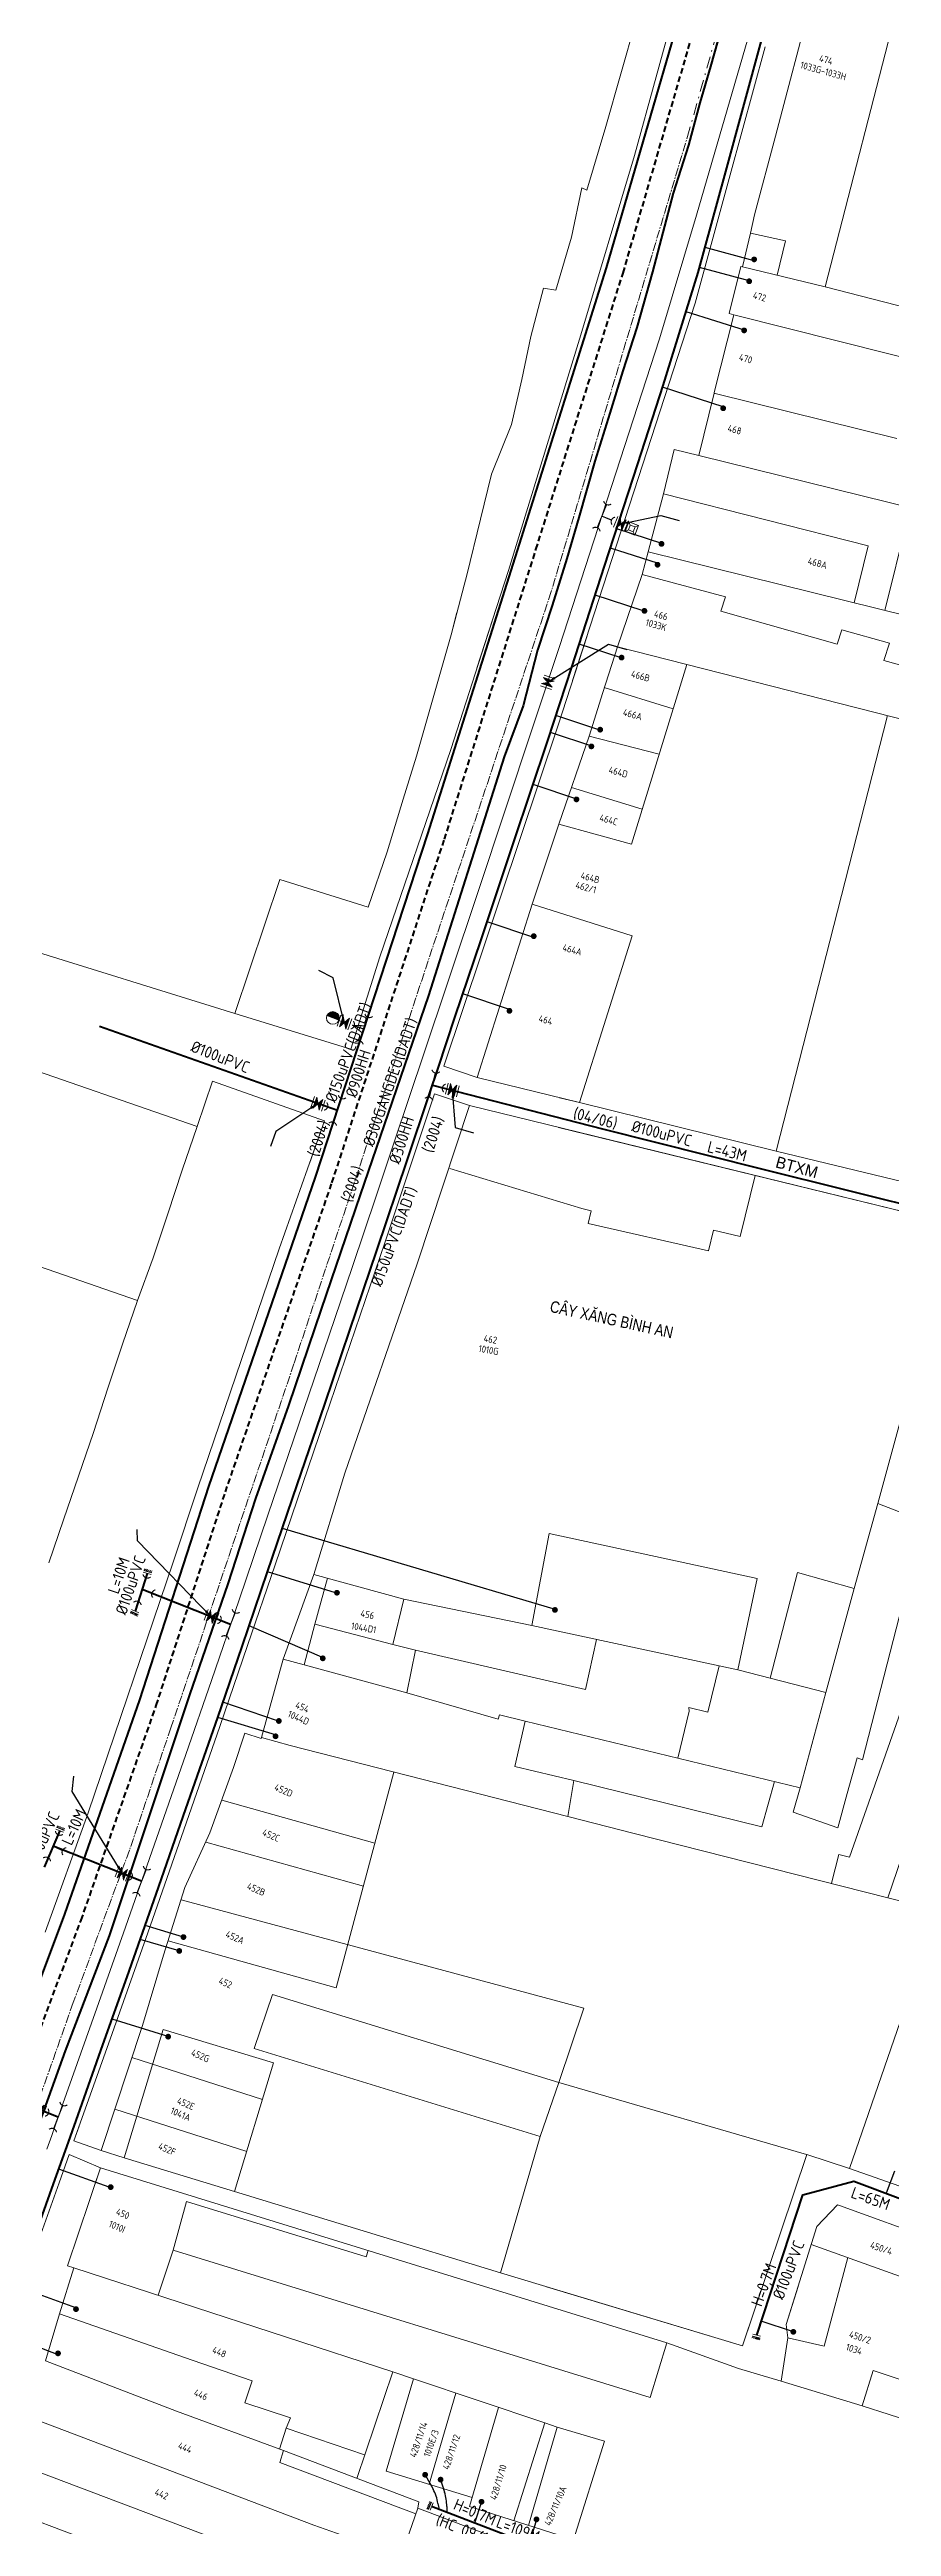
# Model space of a CAD drawing. Header units: inches. Extents: x 595615 to 1194060, y 1190840 to 2385448.
# Drawn here: x 596611.3 to 596684.3, y 1192069.7 to 1192284.4 of the extents above; entities that cross this region are included whole.
import ezdxf
from ezdxf.enums import TextEntityAlignment as Align

# ---------------------------------------------------------------- set-up
doc = ezdxf.new("R2010")
doc.units = ezdxf.units.IN
doc.header["$MEASUREMENT"] = 0
for name, pattern in [('CENTER2', [1.125, 0.75, -0.125, 0.125, -0.125]), ('DASHDOTX2', [2, 1, -0.5, 0, -0.5]), ('DASHED', [0.75, 0.5, -0.25])]:
    doc.linetypes.add(name, pattern=pattern)
for name, color, linetype, lineweight in [('Chitiet', 4, 'Continuous', 9), ('DN 100 uPVC', 4, 'Continuous', 50), ('DN 25 PE', 40, 'Continuous', 30), ('DOSAU', 2, 'Continuous', 20), ('Hamxacan', 1, 'Continuous', 15), ('NAM-CDAI', 220, 'Continuous', 25), ('Nen tim duong', 9, 'CENTER2', 0), ('Nen_HTHANH-TP', 9, 'Continuous', 0), ('Nen_PHUTHANH-TP', 8, 'Continuous', 5), ('Nen_SN-HTHANH-TP_new', 7, 'Continuous', 0), ('Nen_SN_HTHANH_old', 9, 'Continuous', 0), ('ONG BTCT', 61, 'DASHED', 100), ('ONG CAP 2 (DADT)', 140, 'Continuous', 70), ('ONG CAP 3 (DADT)', 221, 'Continuous', 50), ('ONGCAP2', 5, 'Continuous', 20), ('Te', 4, 'Continuous', 15), ('TEXT PIPE', 3, 'Continuous', 25), ('Text_DiaDanh', 9, 'Continuous', 0), ('Text_GiaoThong', 142, 'Continuous', 0), ('TLK 15', 220, 'Continuous', 20), ('Trucuuhoa', 1, 'Continuous', 15), ('VAN', 7, 'Continuous', 20)]:
    doc.layers.add(name, color=color, linetype=linetype, lineweight=lineweight)
doc.layers.add('ki hieu van', color=170, linetype='Continuous')
doc.styles.add('Dia Danh', font='VHELVCN_0.TTF', dxfattribs={"height": 1})
doc.styles.add('Giao Thong', font='VAPTIMN_0.TTF', dxfattribs={"height": 1})
doc.styles.add('Sonha_QTB', font='isocp.shx', dxfattribs={"height": 0.6, "bigfont": 'bigfont.shx'})
doc.styles.add('text', font='isocp2.shx')
doc.styles.add('VNI-HC', font='VHELVCN_0.TTF')
doc.dimstyles.new('DUONG KICH THUOC', dxfattribs={"dimtxt": 1, "dimasz": 0.7, "dimexe": 0.5, "dimexo": 0.3, "dimgap": 0.2, "dimtad": 1, "dimzin": 0, "dimdsep": 46, "dimtxsty": 'VNI-HC', "dimblk": 'ARCHTICK', "dimcen": 0.09, "dimdle": 0.5, "dimclrd": 256, "dimclre": 256, "dimclrt": 256, "dimadec": 0, "dimazin": 0, "dimtfac": 1, "dimtofl": 0, "dimtmove": 0, "dimatfit": 3, "dimfxl": 1, "dimtolj": 1, "dimtzin": 0, "dimlwd": -1, "dimlwe": -1, "dimarcsym": 0})

# ---------------------------------------------------------------- blocks, each defined once
blk = doc.blocks.new('VAN')
at = {"layer": 'VAN'}
h = blk.add_hatch(color=256, dxfattribs=at)
h.paths.add_polyline_path([(0.21, -0.5), (0.49, 0), (0.21, 0.5)])
h.paths.add_polyline_path([(0.77, 0.5), (0.49, 0), (0.77, -0.5)])
at = {"layer": 'VAN', "ltscale": 100}
for p, q in [((0, 0.5), (0, -0.5)), ((0.77, -0.5), (0.21, 0.5)), ((0.21, -0.5), (0.77, 0.5)), ((0.21, 0.5), (0.21, -0.5)), ((0.77, 0.5), (0.77, -0.5)), ((0.98, 0.5), (0.98, -0.5))]:
    blk.add_line(p, q, dxfattribs=at)
blk = doc.blocks.new('TE+VAN')
at = {"layer": 'Chitiet', "ltscale": 100, "const_width": 0.1}
for points in [[(-0.35, 1.28, 0.571257), (0.35, 1.28)], [(1.1, 0.35, 0.571257), (1.1, -0.35)], [(0.35, -1.28, 0.571257), (-0.35, -1.28)]]:
    blk.add_lwpolyline(points, format="xyb", dxfattribs=at)
for points in [[(0, -1.08), (0, 1.08)], [(0.9, 0), (0, 0)]]:
    blk.add_lwpolyline(points, dxfattribs=at)
at = {"layer": 'VAN'}
blk.add_blockref('VAN', (1.3, 0), dxfattribs=at)
blk = doc.blocks.new('TLK 15')
at = {"layer": 'TLK 15', "linetype": 'Continuous', "const_width": 0.25}
blk.add_lwpolyline([(-0.125, 0, 1), (0.125, 0, 1)], format="xyb", close=True, dxfattribs=at)
blk = doc.blocks.new('_ArchTick')
at = {"color": 0, "linetype": 'ByBlock', "const_width": 0.15}
blk.add_lwpolyline([(-0.5, -0.5), (0.5, 0.5)], dxfattribs=at)
blk = doc.blocks.new('Trucuuhoa100')
at = {"layer": 'Trucuuhoa', "linetype": 'Continuous'}
blk.add_hatch(color=256, dxfattribs=at).paths.add_polyline_path([(0.55, 0, 0.414373), (0, 0.55, 0.414055), (-0.55, 0)])
blk.add_line((-0.55, 0), (0.55, 0), dxfattribs=at)
at = {"layer": 'Trucuuhoa', "linetype": 'Continuous', "flags": 128}
blk.add_lwpolyline([(0.55, -0.02), (0.89, -0.02)], dxfattribs=at)
at = {"layer": 'Trucuuhoa', "linetype": 'Continuous'}
blk.add_circle((0, 0), 0.551, dxfattribs=at)
blk = doc.blocks.new('BIT')
at = {"layer": 'Chitiet', "ltscale": 100}
for p, q in [((0.35, 0), (-0.35, 0)), ((-0.3, -0.16), (-0.35, -0.21)), ((0.35, -0.16), (-0.35, -0.16)), ((-0.18, -0.16), (-0.34, -0.33)), ((-0.06, -0.16), (-0.22, -0.33)), ((0.07, -0.16), (-0.09, -0.33)), ((0.19, -0.16), (0.03, -0.33)), ((0.32, -0.16), (0.15, -0.33)), ((0.35, -0.25), (0.28, -0.33))]:
    blk.add_line(p, q, dxfattribs=at)
blk = doc.blocks.new('TE1')
at = {"layer": 'Chitiet', "ltscale": 100, "const_width": 0.1}
for points in [[(-0.35, 1.28, 0.571257), (0.35, 1.28)], [(1.1, 0.35, 0.571257), (1.1, -0.35)], [(0.35, -1.28, 0.571257), (-0.35, -1.28)]]:
    blk.add_lwpolyline(points, format="xyb", dxfattribs=at)
for points in [[(0, -1.08), (0, 1.08)], [(0.9, 0), (0, 0)]]:
    blk.add_lwpolyline(points, dxfattribs=at)
blk = doc.blocks.new('Hamxacan')
at = {"layer": 'Hamxacan', "ltscale": 100}
for p, q in [((-0.23, 0.45, -0.04), (-0.23, -0.45, -0.04)), ((0.68, 0.45, -0.04), (-0.23, 0.45, -0.04)), ((0.68, 0.45, -0.04), (-0.23, 0.45, -0.04)), ((-0.23, 0.45, -0.04), (0, 0.23, -0.04)), ((0, 0.23, -0.09), (0, -0.23, -0.09)), ((0.45, 0.23, -0.09), (0, 0.23, -0.09)), ((0.45, 0.23, -0.04), (0.68, 0.45, -0.04)), ((0.45, -0.23, -0.09), (0.45, 0.23, -0.09)), ((0.68, -0.45, -0.04), (0.68, 0.45, -0.04)), ((-0.23, -0.45, -0.04), (0, -0.23, -0.04)), ((-0.23, -0.45, -0.04), (0.68, -0.45, -0.04)), ((0, -0.23, -0.09), (0.45, -0.23, -0.09)), ((0.45, -0.23, -0.04), (0.68, -0.45, -0.04))]:
    blk.add_line(p, q, dxfattribs=at)

msp = doc.modelspace()

# ---------------------------------------------------------------- linework, layer by layer
at = {"layer": 'DN 100 uPVC'}
for points in [[(596636.249, 1192192.474), (596615.626, 1192199.741)], [(596644.481, 1192194.669), (596659.24, 1192190.865), (596672.894, 1192187.453), (596688.226, 1192183.621), (596692.954, 1192182.425)], [(596619.755, 1192152.342), (596618.715, 1192149.062)], [(596626.984, 1192147.919), (596619.309, 1192150.934)], [(596612.169, 1192130.052), (596610.812, 1192126.891)], [(596619.274, 1192125.663), (596611.587, 1192128.696)], [(596612.037, 1192105.215), (596604.34, 1192108.252)], [(596672.601, 1192086.303), (596676.606, 1192098.472), (596681.038, 1192099.669), (596713.171, 1192087.568), (596726.675, 1192081.146)], [(596591.345, 1192051.466), (596602.158, 1192046.24), (596618.907, 1192038.098), (596641.926, 1192027.998), (596643.877, 1192028.277), (596650.854, 1192041.414), (596656.677, 1192059.748), (596655.59, 1192061.066), (596657.311, 1192066.496), (596644.414, 1192071.456)]]:
    msp.add_lwpolyline(points, dxfattribs=at)
at = {"layer": 'DN 25 PE'}
for p, q in [((596672.382, 1192266.116), (596668.125, 1192267.277)), ((596672.075, 1192264.345), (596667.654, 1192265.551)), ((596671.637, 1192260.087), (596666.473, 1192261.689)), ((596669.699, 1192253.463), (596664.448, 1192255.165)), ((596664.003, 1192239.9), (596659.924, 1192241.224)), ((596664.473, 1192241.584), (596660.463, 1192242.886)), ((596662.745, 1192235.776), (596658.592, 1192237.126)), ((596660.762, 1192231.726), (596657.213, 1192232.879)), ((596658.912, 1192225.478), (596655.195, 1192226.693)), ((596658.391, 1192224.028), (596654.716, 1192225.229)), ((596657.098, 1192219.435), (596653.216, 1192220.736)), ((596653.273, 1192207.453), (596649.22, 1192208.811)), ((596651.163, 1192201.232), (596647.133, 1192202.582)), ((596655.237, 1192149.175), (596631.475, 1192156.239)), ((596636.084, 1192150.668), (596630.192, 1192152.472)), ((596635.1, 1192144.98), (596628.593, 1192147.79)), ((596631.045, 1192139.55), (596626.325, 1192141.168)), ((596630.885, 1192138.347), (596625.878, 1192139.865)), ((596622.898, 1192120.819), (596619.578, 1192121.811)), ((596622.535, 1192119.615), (596619.154, 1192120.607)), ((596621.568, 1192112.186), (596616.713, 1192113.71)), ((596616.463, 1192099.147), (596612.093, 1192100.697)), ((596684.544, 1192100.541), (596683.821, 1192098.621)), ((596613.58, 1192088.694), (596608.467, 1192090.516)), ((596612.021, 1192084.609), (596607.023, 1192086.533)), ((596675.78, 1192086.598), (596673, 1192087.513)), ((596643.851, 1192074.212), (596644.537, 1192072.958)), ((596645.196, 1192073.787), (596645.542, 1192072.695)), ((596644.968, 1192071.729), (596645.059, 1192071.208)), ((596645.729, 1192071.47), (596645.727, 1192070.951)), ((596648.742, 1192071.871), (596648.136, 1192070.024)), ((596653.508, 1192070.344), (596652.87, 1192068.204))]:
    msp.add_line(p, q, dxfattribs=at)
for centre, start, end in [((596641.028, 1192071.039), 9.93225, 28.68351), ((596641.729, 1192071.487), 359.75756, 17.58219)]:
    msp.add_arc(centre, 4, start, end, dxfattribs=at)
at = {"layer": 'Nen tim duong', "linetype": 'DASHDOTX2'}
msp.add_line((596677.123, 1192314.102), (596666.752, 1192277.408), dxfattribs=at)
at = {"layer": 'Nen tim duong'}
for p, q in [((596666.752, 1192277.408), (596654.791, 1192237.453)), ((596654.791, 1192237.453), (596632.478, 1192170.514)), ((596632.478, 1192170.514), (596621.809, 1192138.965)), ((596621.809, 1192138.965), (596618.218, 1192128.342)), ((596618.218, 1192128.342), (596613.339, 1192115.138)), ((596613.339, 1192115.138), (596609.285, 1192103.659))]:
    msp.add_line(p, q, dxfattribs=at)
at = {"layer": 'Nen_HTHANH-TP', "linetype": 'Continuous'}
for p, q in [((596674.228, 1192276.918), (596678.166, 1192291.821)), ((596685.297, 1192290.077), (596678.539, 1192263.871)), ((596670.291, 1192273.574), (596673.322, 1192284.677)), ((596672.424, 1192270.106), (596674.228, 1192276.918)), ((596667.26, 1192262.462), (596670.291, 1192273.574)), ((596672.075, 1192268.506), (596672.424, 1192270.106)), ((596671.367, 1192265.585), (596672.075, 1192268.506)), ((596672.075, 1192268.506), (596675.095, 1192267.848)), ((596675.095, 1192267.848), (596674.378, 1192264.868)), ((596670.22, 1192261.544), (596671.237, 1192265.615)), ((596671.367, 1192265.585), (596671.237, 1192265.615)), ((596678.539, 1192263.871), (596671.367, 1192265.585)), ((596694.202, 1192259.814), (596678.539, 1192263.871)), ((596661.953, 1192246.098), (596667.26, 1192262.462)), ((596670.621, 1192261.435), (596668.926, 1192254.713)), ((596670.621, 1192261.435), (596670.22, 1192261.544)), ((596670.621, 1192261.435), (596693.185, 1192255.773)), ((596668.886, 1192254.533), (596667.58, 1192249.242)), ((596668.906, 1192254.623), (596668.886, 1192254.533)), ((596668.926, 1192254.713), (596668.906, 1192254.623)), ((596668.906, 1192254.623), (596668.996, 1192254.603)), ((596668.996, 1192254.603), (596684.759, 1192250.726)), ((596664.533, 1192245.91), (596665.46, 1192249.771)), ((596665.46, 1192249.771), (596667.58, 1192249.242)), ((596667.58, 1192249.242), (596698.127, 1192241.707)), ((596656.636, 1192229.733), (596661.953, 1192246.098)), ((596663.187, 1192240.889), (596664.533, 1192245.91)), ((596664.533, 1192245.91), (596682.267, 1192241.404)), ((596685.645, 1192243.617), (596683.711, 1192235.805)), ((596682.267, 1192241.404), (596681.051, 1192236.463)), ((596662.669, 1192238.928), (596663.187, 1192240.889)), ((596663.187, 1192240.889), (596690.073, 1192234.23)), ((596660.534, 1192232.667), (596662.669, 1192238.928)), ((596662.669, 1192238.928), (596669.89, 1192236.984)), ((596669.89, 1192236.984), (596669.501, 1192235.754)), ((596669.501, 1192235.754), (596679.584, 1192232.902)), ((596655.379, 1192225.862), (596657.903, 1192233.624)), ((596659.247, 1192228.696), (596660.534, 1192232.667)), ((596660.534, 1192232.667), (596701.442, 1192222.24)), ((596679.983, 1192234.132), (596679.584, 1192232.902)), ((596679.584, 1192232.902), (596679.983, 1192234.132)), ((596679.983, 1192234.132), (596684.104, 1192232.986)), ((596684.104, 1192232.986), (596683.635, 1192231.475)), ((596661.738, 1192215.558), (596666.545, 1192231.141)), ((596683.635, 1192231.475), (596686.785, 1192230.618)), ((596658.09, 1192224.925), (596659.247, 1192228.696)), ((596674.299, 1192188.948), (596683.929, 1192226.705)), ((596655.379, 1192225.862), (596645.475, 1192196.308)), ((596655.436, 1192217.282), (596658.09, 1192224.925)), ((596653.132, 1192210.351), (596655.436, 1192217.282)), ((596655.436, 1192217.282), (596661.738, 1192215.558)), ((596648.374, 1192195.337), (596653.132, 1192210.351)), ((596653.132, 1192210.351), (596661.814, 1192207.598)), ((596657.236, 1192193.154), (596661.814, 1192207.598)), ((596644.667, 1192193.898), (596640.375, 1192181.09)), ((596648.374, 1192195.337), (596657.236, 1192193.154)), ((596643.167, 1192179.173), (596647.686, 1192192.886)), ((596647.686, 1192192.886), (596688.114, 1192183.029)), ((596655.515, 1192193.572), (596657.236, 1192193.154)), ((596657.236, 1192193.154), (596674.299, 1192188.948)), ((596657.236, 1192193.154), (596674.299, 1192188.948)), ((596655.407, 1192191.002), (596688.114, 1192183.029)), ((596657.453, 1192183.974), (596646, 1192187.435)), ((596674.299, 1192188.948), (596689.432, 1192185.27)), ((596674.299, 1192188.948), (596689.432, 1192185.27)), ((596671.175, 1192181.555), (596672.461, 1192186.846)), ((596657.453, 1192183.974), (596658.253, 1192183.765)), ((596658.253, 1192183.765), (596657.994, 1192182.684)), ((596640.375, 1192181.09), (596635.617, 1192167.086)), ((596657.994, 1192182.684), (596668.436, 1192180.303)), ((596668.436, 1192180.303), (596668.845, 1192182.083)), ((596668.845, 1192182.083), (596671.175, 1192181.555)), ((596636.892, 1192161.037), (596643.167, 1192179.173)), ((596688.607, 1192178.549), (596683.104, 1192158.415)), ((596635.617, 1192167.086), (596630.848, 1192153.093)), ((596634.209, 1192152.255), (596636.892, 1192161.037)), ((596681.05, 1192151.043), (596683.104, 1192158.415)), ((596683.104, 1192158.415), (596694.367, 1192154.034)), ((596654.616, 1192155.812), (596653.102, 1192147.831)), ((596654.616, 1192155.812), (596672.639, 1192151.906)), ((596681.762, 1192136.184), (596687.105, 1192156.858)), ((596630.848, 1192153.093), (596628.454, 1192146.081)), ((596631.555, 1192144.913), (596634.209, 1192152.255)), ((596634.209, 1192152.255), (596642.01, 1192150.122)), ((596634.302, 1192147.945), (596635.399, 1192151.936)), ((596672.639, 1192151.906), (596670.965, 1192143.985)), ((596676.129, 1192152.429), (596673.766, 1192143.267)), ((596681.05, 1192151.043), (596676.129, 1192152.429)), ((596678.597, 1192142.031), (596681.05, 1192151.043)), ((596689.059, 1192151.69), (596680.658, 1192127.743)), ((596642.01, 1192150.122), (596641.064, 1192146.171)), ((596642.01, 1192150.122), (596653.102, 1192147.831)), ((596634.302, 1192147.945), (596633.365, 1192144.415)), ((596634.302, 1192147.945), (596641.064, 1192146.171)), ((596653.102, 1192147.831), (596670.965, 1192143.985)), ((596657.757, 1192142.274), (596658.703, 1192146.625)), ((596628.454, 1192146.081), (596626.049, 1192139.069)), ((596629.66, 1192138.122), (596631.555, 1192144.913)), ((596631.555, 1192144.913), (596633.365, 1192144.415)), ((596641.064, 1192146.171), (596643.014, 1192145.702)), ((596643.014, 1192145.702), (596642.267, 1192142.002)), ((596657.757, 1192142.274), (596643.014, 1192145.702)), ((596633.365, 1192144.415), (596642.267, 1192142.002)), ((596669.355, 1192144.334), (596668.378, 1192140.323)), ((596670.965, 1192143.985), (596678.597, 1192142.031)), ((596642.267, 1192142.002), (596650.199, 1192139.698)), ((596666.748, 1192140.392), (596665.772, 1192136.331)), ((596666.718, 1192140.722), (596668.378, 1192140.323)), ((596666.748, 1192140.392), (596666.718, 1192140.722)), ((596678.597, 1192142.031), (596676.384, 1192133.769)), ((596626.049, 1192139.069), (596622.927, 1192130.126)), ((596627.232, 1192135.53), (596628.23, 1192138.5)), ((596628.23, 1192138.5), (596629.63, 1192138.022)), ((596629.63, 1192138.022), (596629.66, 1192138.122)), ((596629.66, 1192138.122), (596632.161, 1192137.414)), ((596650.289, 1192140.068), (596650.199, 1192139.698)), ((596650.289, 1192140.068), (596652.539, 1192139.53)), ((596652.539, 1192139.53), (596651.642, 1192135.609)), ((596652.539, 1192139.53), (596676.384, 1192133.769)), ((596632.161, 1192137.414), (596656.226, 1192131.273)), ((596681.312, 1192136.363), (596680.444, 1192133.253)), ((596681.762, 1192136.184), (596681.312, 1192136.363)), ((596688.002, 1192135.989), (596683.961, 1192124.215)), ((596625.197, 1192129.848), (596627.232, 1192135.53)), ((596636.132, 1192116.42), (596641.151, 1192135.12)), ((596651.642, 1192135.609), (596656.743, 1192134.383)), ((596656.743, 1192134.383), (596656.226, 1192131.273)), ((596656.743, 1192134.383), (596673.046, 1192130.367)), ((596673.046, 1192130.367), (596674.153, 1192134.308)), ((596676.384, 1192133.769), (596675.755, 1192131.649)), ((596626.214, 1192132.689), (596639.501, 1192128.971)), ((596675.755, 1192131.649), (596679.636, 1192130.292)), ((596680.444, 1192133.253), (596679.636, 1192130.292)), ((596622.927, 1192130.126), (596619.814, 1192121.184)), ((596623.031, 1192125.116), (596625.197, 1192129.848)), ((596656.226, 1192131.273), (596661.967, 1192129.788)), ((596661.967, 1192129.788), (596683.961, 1192124.215)), ((596624.833, 1192129.053), (596638.497, 1192125.23)), ((596679.08, 1192125.481), (596679.738, 1192127.962)), ((596679.738, 1192127.962), (596680.658, 1192127.743)), ((596621.165, 1192119.245), (596623.031, 1192125.116)), ((596622.689, 1192124.04), (596657.619, 1192114.664)), ((596683.961, 1192124.215), (596688.302, 1192123.159)), ((596619.814, 1192121.184), (596616.391, 1192111.561)), ((596619.34, 1192113.163), (596621.165, 1192119.245)), ((596621.563, 1192120.496), (596636.132, 1192116.42)), ((596687.255, 1192119.908), (596680.66, 1192100.753)), ((596630.618, 1192115.842), (596629.022, 1192111.171)), ((596630.618, 1192115.842), (596655.444, 1192108.212)), ((596657.619, 1192114.664), (596655.444, 1192108.212)), ((596615.769, 1192102.31), (596619.34, 1192113.163)), ((596621.14, 1192112.815), (596617.749, 1192101.682)), ((596621.14, 1192112.815), (596630.713, 1192109.912)), ((596616.391, 1192111.561), (596613.406, 1192103.149)), ((596618.422, 1192110.373), (596629.751, 1192106.741)), ((596629.022, 1192111.171), (596653.828, 1192103.541)), ((596630.713, 1192109.912), (596627.332, 1192098.77)), ((596655.444, 1192108.212), (596653.828, 1192103.541)), ((596655.444, 1192108.212), (596676.929, 1192101.96)), ((596616.949, 1192105.896), (596628.382, 1192102.231)), ((596613.857, 1192104.419), (596613.407, 1192103.149)), ((596612.989, 1192101.973), (596612.121, 1192099.527)), ((596612.988, 1192101.974), (596612.979, 1192101.948)), ((596615.769, 1192102.31), (596617.749, 1192101.682)), ((596617.749, 1192101.682), (596627.322, 1192098.75)), ((596650.378, 1192091.708), (596653.828, 1192103.541)), ((596676.939, 1192101.96), (596671.383, 1192085.385)), ((596680.66, 1192100.753), (596676.939, 1192101.96)), ((596612.121, 1192099.527), (596607.941, 1192087.794)), ((596612.857, 1192092.328), (596615.7, 1192100.83)), ((596615.122, 1192099.12), (596615.7, 1192100.83)), ((596615.7, 1192100.83), (596664.802, 1192085.66)), ((596615.7, 1192100.83), (596664.802, 1192085.66)), ((596685.001, 1192099.226), (596680.66, 1192100.753)), ((596623.163, 1192097.906), (596621.996, 1192093.685)), ((596623.163, 1192097.906), (596638.736, 1192093.099)), ((596627.322, 1192098.75), (596650.378, 1192091.708)), ((596677.824, 1192095.72), (596679.603, 1192097.622)), ((596679.603, 1192097.622), (596679.793, 1192097.542)), ((596679.793, 1192097.542), (596688.085, 1192094.549)), ((596675.171, 1192087.238), (596677.824, 1192095.72)), ((596621.996, 1192093.685), (596620.719, 1192089.764)), ((596621.996, 1192093.685), (596663.366, 1192080.919)), ((596638.736, 1192093.099), (596638.927, 1192093.655)), ((596677.336, 1192094.18), (596689.509, 1192089.79)), ((596678.443, 1192085.351), (596680.496, 1192093.043)), ((596613.407, 1192092.148), (596612.14, 1192088.167)), ((596612.857, 1192092.328), (596613.407, 1192092.148)), ((596613.407, 1192092.148), (596641.054, 1192083.121)), ((596671.383, 1192085.385), (596650.378, 1192091.708)), ((596671.383, 1192085.385), (596654.368, 1192090.512)), ((596673.108, 1192090.527), (596671.383, 1192085.385)), ((596676.198, 1192090.529), (596675.171, 1192087.238)), ((596612.14, 1192088.167), (596610.934, 1192084.086)), ((596612.14, 1192088.167), (596623.644, 1192084.137)), ((596675.171, 1192087.238), (596675.292, 1192086.088)), ((596675.292, 1192086.088), (596675.171, 1192087.238)), ((596663.366, 1192080.919), (596664.802, 1192085.66)), ((596664.802, 1192085.66), (596671.024, 1192083.435)), ((596664.802, 1192085.66), (596671.024, 1192083.435)), ((596675.292, 1192086.088), (596674.715, 1192082.328)), ((596674.715, 1192082.328), (596675.292, 1192086.088)), ((596675.292, 1192086.088), (596678.443, 1192085.351)), ((596622.307, 1192079.736), (596610.934, 1192084.086)), ((596623.644, 1192084.137), (596628.855, 1192082.361)), ((596628.207, 1192080.45), (596628.855, 1192082.361)), ((596641.054, 1192083.121), (596637.922, 1192073.898)), ((596640.481, 1192074.53), (596642.855, 1192082.512)), ((596641.054, 1192083.121), (596642.855, 1192082.512)), ((596642.855, 1192082.512), (596654.218, 1192078.711)), ((596671.024, 1192083.435), (596674.715, 1192082.328)), ((596671.024, 1192083.435), (596674.715, 1192082.328)), ((596674.715, 1192082.328), (596681.757, 1192080.184)), ((596674.715, 1192082.328), (596681.757, 1192080.184)), ((596682.704, 1192083.244), (596681.757, 1192080.184)), ((596682.704, 1192083.244), (596705.381, 1192075.643)), ((596632.188, 1192079.144), (596628.207, 1192080.45)), ((596644.207, 1192073.383), (596646.508, 1192081.29)), ((596647.704, 1192071.446), (596650.207, 1192080.048)), ((596681.757, 1192080.184), (596704.603, 1192072.842)), ((596681.757, 1192080.184), (596704.603, 1192072.842)), ((596634.195, 1192069.835), (596609.468, 1192079.245)), ((596631.57, 1192076.303), (596622.307, 1192079.736)), ((596631.818, 1192078.263), (596631.23, 1192076.423)), ((596631.818, 1192078.263), (596632.188, 1192079.144)), ((596638.61, 1192075.929), (596631.818, 1192078.263)), ((596654.218, 1192078.711), (596651.545, 1192070.219)), ((596655.308, 1192078.332), (596652.805, 1192069.81)), ((596654.218, 1192078.711), (596655.308, 1192078.332)), ((596655.308, 1192078.332), (596659.419, 1192077.126)), ((596631.241, 1192075.283), (596631.57, 1192076.303)), ((596643.304, 1192071.873), (596631.57, 1192076.303)), ((596659.419, 1192077.126), (596656.716, 1192068.563)), ((596636.109, 1192064.727), (596608.011, 1192075.324)), ((596643.044, 1192070.832), (596631.241, 1192075.283)), ((596647.933, 1192072.236), (596640.481, 1192074.53)), ((596634.672, 1192060.966), (596606.614, 1192071.573)), ((596643.214, 1192071.323), (596643.304, 1192071.873)), ((596637.636, 1192068.628), (596634.195, 1192069.835)), ((596643.214, 1192071.323), (596641.737, 1192067.071)), ((596655.703, 1192066.562), (596643.214, 1192071.323)), ((596647.704, 1192071.446), (596658.274, 1192068.075))]:
    msp.add_line(p, q, dxfattribs=at)
for points in [[(596659.386, 1192229.124), (596665.355, 1192227.283)], [(596658.09, 1192224.925), (596664.141, 1192223.349)], [(596656.545, 1192220.475), (596662.672, 1192218.585)]]:
    msp.add_lwpolyline(points, dxfattribs=at)
at = {"layer": 'Nen_HTHANH-TP'}
for points in [[(596648.374, 1192195.337), (596645.475, 1192196.308)], [(596647.686, 1192192.886), (596644.667, 1192193.898)], [(596615.7, 1192100.83), (596612.989, 1192101.973)], [(596615.769, 1192102.31), (596613.407, 1192103.149)]]:
    msp.add_lwpolyline(points, dxfattribs=at)
at = {"layer": 'Nen_PHUTHANH-TP'}
for p, q in [((596666.51, 1192291.672), (596662.02, 1192275.242)), ((596662.12, 1192286.902), (596659.51, 1192277.752)), ((596659.51, 1192277.752), (596657.86, 1192272.252)), ((596662.02, 1192275.242), (596657.34, 1192259.712)), ((596657.45, 1192272.442), (596656.53, 1192268.182)), ((596657.86, 1192272.252), (596657.45, 1192272.442)), ((596656.53, 1192268.182), (596655.18, 1192263.582)), ((596654.13, 1192263.762), (596653.03, 1192259.552)), ((596655.18, 1192263.582), (596654.13, 1192263.762)), ((596657.34, 1192259.712), (596651.07, 1192239.262)), ((596653.03, 1192259.552), (596652.23, 1192255.842)), ((596652.23, 1192255.842), (596651.33, 1192251.922)), ((596651.33, 1192251.922), (596649.61, 1192247.632)), ((596648.64, 1192243.732), (596649.61, 1192247.632)), ((596648.64, 1192243.732), (596647.46, 1192238.882)), ((596651.07, 1192239.262), (596648.35, 1192230.812)), ((596647.24, 1192237.992), (596646.11, 1192233.712)), ((596647.46, 1192238.882), (596647.24, 1192237.992)), ((596649.81, 1192235.332), (596646.09, 1192223.752)), ((596646.61, 1192235.622), (596646.11, 1192233.712)), ((596646.11, 1192233.712), (596643.1, 1192223.172)), ((596646.09, 1192223.752), (596639.93, 1192205.782)), ((596643.1, 1192223.172), (596641.96, 1192219.452)), ((596640.57, 1192214.902), (596641.96, 1192219.452)), ((596638.91, 1192210.082), (596640.57, 1192214.902)), ((596627.35, 1192200.862), (596631.25, 1192212.482)), ((596631.25, 1192212.482), (596638.91, 1192210.082)), ((596627.35, 1192200.862), (596608.18, 1192206.822)), ((596639.93, 1192205.782), (596637.41, 1192197.792)), ((596627.35, 1192200.862), (596637.41, 1192197.792)), ((596625.41, 1192195.002), (596624.09, 1192191.092)), ((596625.41, 1192195.002), (596635.12, 1192191.572)), ((596624.09, 1192191.092), (596622.8, 1192187.282)), ((596635.12, 1192191.572), (596631.21, 1192180.472)), ((596635.12, 1192191.572), (596633.82, 1192187.882)), ((596621.55, 1192183.522), (596622.8, 1192187.282)), ((596622.8, 1192187.282), (596621.55, 1192183.522)), ((596620.26, 1192179.702), (596621.55, 1192183.522)), ((596621.55, 1192183.522), (596620.26, 1192179.702)), ((596618.91, 1192176.002), (596620.26, 1192179.702)), ((596620.26, 1192179.702), (596618.91, 1192176.002)), ((596631.21, 1192180.472), (596624.14, 1192159.762)), ((596618.91, 1192176.002), (596617.61, 1192172.222)), ((596617.61, 1192172.222), (596616.33, 1192168.392)), ((596616.33, 1192168.392), (596615.09, 1192164.552)), ((596615.09, 1192164.552), (596612.5, 1192156.992)), ((596624.14, 1192159.762), (596622.02, 1192153.302)), ((596612.5, 1192156.992), (596611.23, 1192153.252)), ((596622.02, 1192153.302), (596614.64, 1192131.582)), ((596614.64, 1192131.582), (596610.91, 1192121.232))]:
    msp.add_line(p, q, dxfattribs=at)
at = {"layer": 'Nen_PHUTHANH-TP', "invisible_edges": 5}
for points in [[(596607.247, 1192196.925), (596622.8, 1192187.282), (596624.09, 1192191.092)], [(596602.171, 1192181.794), (596617.61, 1192172.222), (596618.91, 1192176.002)]]:
    msp.add_3dface(points, dxfattribs=at)
at = {"layer": 'ONG BTCT'}
msp.add_lwpolyline([(596602.325, 1192091.202), (596614.027, 1192122.281), (596620.541, 1192140.9), (596626.536, 1192159.399), (596635.775, 1192186.207), (596645.525, 1192215.976), (596653.463, 1192241.097), (596661.016, 1192265.061), (596670.778, 1192298.62), (596675.065, 1192316.663), (596680.791, 1192338.82), (596683.657, 1192356.778), (596687.436, 1192383.185), (596690.949, 1192411.823), (596694.204, 1192442.803), (596696.016, 1192458.437), (596698.098, 1192468.95)], dxfattribs=at)
at = {"layer": 'ONG CAP 2 (DADT)'}
msp.add_lwpolyline([(596669.551, 1192286.357), (596668.582, 1192282.966), (596667.673, 1192279.817), (596666.675, 1192276.142), (596665.349, 1192271.971), (596663.557, 1192265.158), (596662.217, 1192260.338), (596661.002, 1192256.578), (596659.861, 1192252.927), (596658.578, 1192248.739), (596657.182, 1192243.865), (596656.128, 1192240.303), (596654.879, 1192236.241), (596653.596, 1192232.358), (596652.343, 1192227.536), (596650.707, 1192223.111), (596644.133, 1192202.446), (596638.209, 1192185.155), (596634.842, 1192175.247), (596632, 1192166.91), (596629.159, 1192158.843), (596626.733, 1192151.43), (596623.435, 1192141.805), (596616.469, 1192120.923), (596612.639, 1192110.949), (596609.738, 1192102.935)], dxfattribs=at)
at = {"layer": 'ONG CAP 3 (DADT)'}
msp.add_lwpolyline([(596600.931, 1192091.756), (596612.617, 1192122.793), (596619.12, 1192141.379), (596625.113, 1192159.875), (596634.353, 1192186.685), (596644.097, 1192216.435), (596652.033, 1192241.548), (596659.581, 1192265.496), (596669.328, 1192299.003), (596673.609, 1192317.024), (596679.321, 1192339.127), (596682.174, 1192357.002), (596685.949, 1192383.383), (596689.458, 1192411.992), (596692.865, 1192439.701), (596692.865, 1192439.701), (596692.865, 1192439.701)], dxfattribs=at)
msp.add_lwpolyline([(596609.553, 1192093.564), (596611.644, 1192099.431), (596612.929, 1192103.053, 0.0000698), (596612.929, 1192103.053), (596613.942, 1192105.908), (596615.914, 1192111.465), (596618.017, 1192117.377), (596620.534, 1192124.527), (596623.112, 1192131.927), (596625.878, 1192139.865), (596627.98, 1192145.996), (596630.191, 1192152.471, 0.0001445), (596630.192, 1192152.472), (596632.759, 1192160.006, 0.0000111), (596632.759, 1192160.006), (596635.144, 1192167.003, 0.0002146), (596635.144, 1192167.003), (596637.325, 1192173.422), (596639.672, 1192180.328), (596642.291, 1192188.135, 0.0000921), (596642.292, 1192188.136), (596644.196, 1192193.819), (596645.004, 1192196.229), (596646.44, 1192200.514), (596648.703, 1192207.266), (596651.55, 1192215.764), (596654.486, 1192224.525), (596656.567, 1192230.892), (596659.411, 1192239.645, 0.0000388), (596659.411, 1192239.645), (596662.292, 1192248.518, 0.0000994), (596662.292, 1192248.518), (596664.495, 1192255.311), (596667.531, 1192265.1), (596669.836, 1192273.55), (596673.113, 1192285.54)], format="xyb", dxfattribs=at)
at = {"layer": 'ONGCAP2'}
msp.add_lwpolyline([(596611.048, 1192102.431), (596611.475, 1192103.631), (596612.303, 1192105.967, -0.0001439), (596612.303, 1192105.967), (596615.393, 1192114.666, -0.0001037), (596615.393, 1192114.666), (596617.881, 1192121.663), (596620.993, 1192130.603, -0.0002492), (596620.993, 1192130.604), (596623.105, 1192136.651), (596625.317, 1192143.048), (596627.715, 1192150.058), (596630.217, 1192157.39), (596632.903, 1192165.275), (596635.531, 1192173), (596637.546, 1192178.931), (596639.61, 1192185.053), (596640.884, 1192188.854), (596642.73, 1192194.363), (596643.538, 1192196.774), (596648.49, 1192211.549), (596655.477, 1192232.594), (596660.013, 1192246.554), (596664.169, 1192259.37), (596667.381, 1192270.088), (596672.026, 1192286.041)], format="xyb", dxfattribs=at)

# ---------------------------------------------------------------- block references
at = {"layer": 'Chitiet'}
for name, p, rotation in [('TE+VAN', (596659.179, 1192243.987), 337.7984518824915), ('TE+VAN', (596638.556, 1192199.518), 161.2928115986796), ('TE+VAN', (596644.481, 1192194.669), 346.2554407602292), ('TE+VAN', (596636.249, 1192192.474), 161.2928115986796), ('BIT', (596619.755, 1192152.342), 163.6864071372646), ('TE+VAN', (596626.984, 1192147.919), 158.4685079687177), ('BIT', (596612.169, 1192130.052), 158.0365680166754), ('TE+VAN', (596619.274, 1192125.663), 158.4685079687177), ('TE+VAN', (596612.037, 1192105.215), 158.4685079687177), ('BIT', (596672.601, 1192086.303), 345.1744132183682), ('BIT', (596644.414, 1192071.456), 247.4462320932401)]:
    msp.add_blockref(name, p, dxfattribs=dict(at, rotation=rotation))
at = {"layer": 'Chitiet', "xscale": -1, "rotation": 335.2689011308652}
msp.add_blockref('BIT', (596618.715, 1192149.062), dxfattribs=at)
at = {"layer": 'Hamxacan', "rotation": 339.5250335911246}
msp.add_blockref('Hamxacan', (596661.563, 1192243.002), dxfattribs=at)
at = {"layer": 'Te'}
for p, rotation in [((596619.309, 1192150.934), 341.2223711915565), ((596611.587, 1192128.696), 335.5725320862516)]:
    msp.add_blockref('TE1', p, dxfattribs=dict(at, rotation=rotation))
at = {"layer": 'TLK 15'}
for p, rotation in [((596672.382, 1192266.241), 359.9999999934133), ((596671.95, 1192264.345), 359.9999999934133), ((596671.512, 1192260.087), 359.9999999934133), ((596669.699, 1192253.338), 359.9999999934133), ((596664.348, 1192241.584), 359.9999999934133), ((596664.003, 1192239.775), 359.9999999934133), ((596662.87, 1192235.776), 359.9999999934133), ((596660.887, 1192231.726), 359.9999999934133), ((596658.266, 1192224.028), 359.9999999934133), ((596659.037, 1192225.478), 359.9999999934133), ((596656.973, 1192219.435), 359.9999999934133), ((596653.273, 1192207.578), 359.9999999934133), ((596651.163, 1192201.107), 359.9999999934133), ((596636.209, 1192150.668), 359.9999999934133), ((596655.112, 1192149.175), 359.9999999934133), ((596634.975, 1192144.98), 359.9999999934133), ((596630.885, 1192138.222), 359.9999999934133), ((596631.17, 1192139.55), 359.9999999934133), ((596622.898, 1192120.819), 359.9999999934133), ((596622.535, 1192119.615), 359.9999999934133), ((596621.568, 1192112.186), 359.9999999934133), ((596616.588, 1192099.147), 359.9999999934133), ((596613.58, 1192088.569), 359.9999999934133), ((596675.78, 1192086.598), 359.9999999934129), ((596612.021, 1192084.734), 359.9999999934133)]:
    msp.add_blockref('TLK 15', p, dxfattribs=dict(at, rotation=rotation))
for p in [(596672.382, 1192266.241), (596671.95, 1192264.345), (596671.512, 1192260.087), (596669.699, 1192253.338), (596664.348, 1192241.584), (596664.003, 1192239.775), (596662.87, 1192235.776), (596660.887, 1192231.726), (596658.266, 1192224.028), (596659.037, 1192225.478), (596656.973, 1192219.435), (596653.273, 1192207.578), (596651.163, 1192201.107), (596636.209, 1192150.668), (596655.112, 1192149.175), (596634.975, 1192144.98), (596630.885, 1192138.222), (596631.17, 1192139.55), (596622.898, 1192120.819), (596622.535, 1192119.615), (596621.568, 1192112.186), (596616.588, 1192099.147), (596613.58, 1192088.569), (596675.78, 1192086.598), (596612.021, 1192084.734), (596643.851, 1192074.212), (596645.196, 1192073.787), (596648.742, 1192071.871), (596653.508, 1192070.344)]:
    msp.add_blockref('TLK 15', p, dxfattribs=at)
at = {"layer": 'Trucuuhoa', "rotation": 339.3058706161261}
msp.add_blockref('Trucuuhoa100', (596635.852, 1192200.495), dxfattribs=at)
at = {"layer": 'VAN', "rotation": 71.46787745103707}
msp.add_blockref('VAN', (596654.336, 1192229.123), dxfattribs=at)

# ---------------------------------------------------------------- texts
at = {"layer": 'DOSAU', "style": 'text'}
for rotation, p in [(69.90935, (596673.017, 1192088.716)), (337.04343, (596646.223, 1192071.258))]:
    msp.add_text('H=0,7M', height=1, rotation=rotation, dxfattribs=at).set_placement(p)
at = {"layer": 'NAM-CDAI', "style": 'text'}
for s, rotation, p in [('(2004)', 71.7084, (596644.511, 1192188.725)), ('(04/06)', 345.78304, (596656.62, 1192191.785)), ('(2004)', 71.7084, (596634.59, 1192188.381)), ('L=43M', 345.78304, (596668.255, 1192188.877)), ('(2004)', 71.7084, (596637.502, 1192184.435)), ('L=10M', 71.3395, (596617.246, 1192150.485)), ('L=10M', 65.68966, (596613.193, 1192128.69)), ('L=65M', 340.63514, (596680.692, 1192098.257)), ('(HC 09/10)', 338.51104, (596644.694, 1192069.916)), ('L=109M', 339.35261, (596649.929, 1192069.7))]:
    msp.add_text(s, height=1, rotation=rotation, dxfattribs=at).set_placement(p)
at = {"layer": 'Nen_SN-HTHANH-TP_new', "style": 'Sonha_QTB'}
for s, rotation, p in [('474', 344.58901, (596678.616, 1192283.544)), ('472', 344.58901, (596672.854, 1192263.012)), ('470', 344.58901, (596671.643, 1192257.642)), ('468', 344.58901, (596670.688, 1192251.486)), ('468A', 344.58901, (596677.871, 1192239.912)), ('466', 344.58901, (596664.3, 1192235.396)), ('466B', 344.58901, (596662.526, 1192230.124)), ('466A', 344.58901, (596661.837, 1192226.792)), ('464D', 344.58901, (596660.597, 1192221.806)), ('464C', 344.58901, (596659.763, 1192217.665)), ('464B', 344.58901, (596658.168, 1192212.646)), ('464A', 344.58901, (596656.609, 1192206.401)), ('464', 344.58901, (596654.303, 1192200.318)), ('462', 350.28127, (596649.517, 1192172.633)), ('456', 347.73901, (596638.849, 1192148.775)), ('454', 336.66658, (596633.204, 1192140.749)), ('452D', 336.66658, (596631.581, 1192133.536)), ('452C', 336.66658, (596630.499, 1192129.637)), ('452B', 336.66658, (596629.202, 1192124.959)), ('452A', 336.66658, (596627.361, 1192120.789)), ('452', 336.66658, (596626.538, 1192116.851)), ('452G', 336.66658, (596624.363, 1192110.536)), ('452E', 336.66658, (596623.103, 1192106.378)), ('452F', 336.66658, (596621.48, 1192102.439)), ('450', 336.66658, (596617.641, 1192096.842)), ('450/4', 341.62744, (596683.408, 1192093.847)), ('450/2', 342.0017, (596681.566, 1192086.13)), ('448', 336.66658, (596626.006, 1192084.851)), ('446', 336.66658, (596624.405, 1192081.152)), ('428/11/14', 71.05836, (596643.281, 1192077.264)), ('444', 336.66658, (596623.042, 1192076.559)), ('428/11/12', 71.05836, (596646.129, 1192076.189)), ('428/11/10', 73.02892, (596650.193, 1192073.568)), ('442', 336.66658, (596620.998, 1192072.532)), ('428/11/10A', 66.79023, (596655.149, 1192071.513))]:
    msp.add_text(s, height=0.6, rotation=rotation, dxfattribs=at).set_placement(p, align=Align.MIDDLE)
at = {"layer": 'Nen_SN_HTHANH_old', "style": 'Sonha_QTB'}
for s, rotation, p in [('1033G-1033H', 344.58901, (596678.376, 1192282.581)), ('1033K', 344.58901, (596663.878, 1192234.552)), ('462/1', 344.58901, (596657.798, 1192211.803)), ('1010G', 350.28127, (596649.355, 1192171.71)), ('1044D1', 350.28127, (596638.533, 1192147.622)), ('1044D', 336.66658, (596632.872, 1192139.827)), ('1041A', 336.66658, (596622.647, 1192105.467)), ('1010I', 336.66658, (596617.138, 1192095.722)), ('1034', 342.0017, (596681.052, 1192085.102)), ('1010E/3', 70.43089, (596644.379, 1192076.946))]:
    msp.add_text(s, height=0.6, rotation=rotation, dxfattribs=at).set_placement(p, align=Align.MIDDLE)
at = {"layer": 'TEXT PIPE', "style": 'text'}
for s, rotation, p in [('%%c150uPVC(DADT)', 69.75538, (596636.089, 1192193.088)), ('%%c300GANGDEO(DADT)', 70.8759, (596639.365, 1192189.261)), ('%%c100uPVC', 338.53445, (596623.444, 1192197.622)), ('%%c900HH', 72.26075, (596637.874, 1192193.511)), ('%%c300HH', 72.26075, (596641.647, 1192187.754)), ('%%c100uPVC', 345.44792, (596661.679, 1192190.666)), ('%%c150uPVC(DADT)', 69.75538, (596640.049, 1192177.122)), ('%%c100uPVC', 70.8145, (596617.914, 1192148.668)), ('%%c100uPVC', 65.16467, (596609.975, 1192126.578)), ('%%c100uPVC', 69.07947, (596674.883, 1192089.315))]:
    msp.add_text(s, height=1, rotation=rotation, dxfattribs=at).set_placement(p)
at = {"layer": 'Text_DiaDanh', "linetype": 'Continuous', "style": 'Dia Danh'}
msp.add_text('CAÂY XAÊNG BÌNH AN', height=1, rotation=347.70666, dxfattribs=at).set_placement((596660.053, 1192174.48), align=Align.MIDDLE)
at = {"layer": 'Text_GiaoThong', "linetype": 'Continuous', "style": 'Giao Thong'}
msp.add_text('BTXM', height=1, rotation=344.87636, dxfattribs=at).set_placement((596676.085, 1192187.554), align=Align.MIDDLE)

# ---------------------------------------------------------------- leaders
at = {"layer": 'ki hieu van'}
for points in [[(596660.841, 1192243.308), (596664.29, 1192244.055), (596665.886, 1192243.61)], [(596654.489, 1192229.592), (596659.74, 1192232.877), (596661.336, 1192232.432)], [(596636.839, 1192200.102), (596635.884, 1192203.961), (596634.631, 1192204.588)], [(596646.207, 1192194.224), (596646.463, 1192190.98), (596648.059, 1192190.535)], [(596634.544, 1192193.075), (596630.917, 1192190.657), (596630.442, 1192189.355)], [(596625.312, 1192148.576), (596618.915, 1192155.171), (596618.896, 1192156.145)], [(596617.598, 1192126.362), (596613.24, 1192133.444), (596613.397, 1192134.768)]]:
    msp.add_leader(points, dimstyle='DUONG KICH THUOC', override={"dimgap": 0.2, "dimtad": 0}, dxfattribs=at)

doc.saveas('drawing.dxf')
